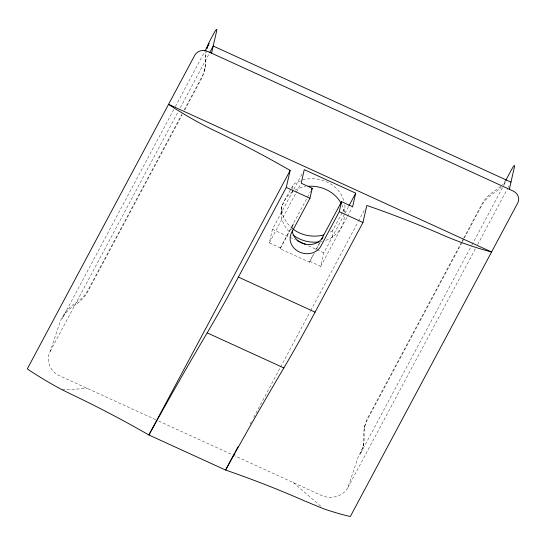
<?xml version="1.0" encoding="UTF-8"?>
<svg xmlns="http://www.w3.org/2000/svg" width="546" height="546" viewBox="0 0 546 546"><rect width="100%" height="100%" fill="white"/><g stroke="black" fill="none" stroke-linecap="round" stroke-linejoin="round"><path stroke-width="0.41" stroke-dasharray="2.73 2.05" d="M300.416 180.951L295.222 183.197L293.025 184.917L281.6 206.313L281.19 215.097A31.852 27.785 12.8 0 0 290.035 232.514M332.282 237.005L332.569 230.671L342.533 212.005M281.6 206.313L281.19 215.097C280.351 205.33 285.524 195.775 293.925 190.827M344.437 212.312L345.011 206.101L344.628 204.457M292.308 192.055L292.547 189.674M292.629 188.882L293.025 184.917M204.559 70.236L204.989 68.332M314.25 253.303L309.507 262.189L280.187 248.792L280.385 247.918L269.335 242.868L272.42 229.306L302.279 173.389M291.823 229.586L292.39 227.095M309.507 262.189L313.684 253.87M309.705 261.322L320.755 266.373L323.846 252.812L344.192 214.701C344.874 224.29 339.059 233.197 330.985 237.995A31.852 27.785 12.8 0 1 325.198 240.547M364.38 427.955L364.81 426.051M363.09 446.048L363.527 444.144M155.63 419.669L59.596 375.778C50.519 371.983 45.175 360.408 50.136 351.453L60.586 320.427L62.654 316.55A42.431 37.012 12.8 0 1 75.437 303.119A42.431 37.012 12.8 0 0 88.22 289.687L182.111 113.841M232.971 455.023L321.266 495.386C330.46 499.692 342.902 496.764 347.891 487.558L358.34 456.524L360.408 452.654A42.431 37.012 12.8 0 0 364.168 435.094A42.431 37.012 12.8 0 1 367.929 417.54L461.657 242.008M173.758 109.562L62.217 318.454A42.431 37.012 12.8 0 1 75.007 305.023A42.431 37.012 12.8 0 0 87.79 291.591L182.077 114.994M175.362 106.559L204.654 51.699M50.136 351.453L177.873 112.23M180.282 107.719L209.207 53.549M184.118 110.087L201.774 77.02A44.403 38.732 12.8 0 0 205.74 59.091A44.424 38.752 12.8 0 1 206.436 50.055M184.889 109.732L201.338 78.924A44.403 38.732 12.8 0 0 205.303 60.995A44.424 38.752 12.8 0 1 206.006 51.959M269.335 242.868L300.785 183.961M280.385 247.918L307.057 197.966M307.459 197.215L310.64 191.25M280.187 248.792L293.632 223.614A16.223 14.155 12.8 0 0 292.199 228.569M315.677 250.136L320.058 241.939M316.625 248.86L320.577 241.455M342.936 211.261L344.929 207.528M344.99 213.213L348.955 205.787M320.755 266.373L347.031 217.165M347.433 216.414L352.211 207.466M250.054 424.187L251.658 421.184M253.665 417.424L280.153 367.82M280.555 367.069L310.251 311.452M310.654 310.701L358.005 222.01M358.408 221.26L365.233 208.483M462.059 241.257L463.261 239.005M463.656 238.254L481.681 204.497A42.431 37.012 12.8 0 1 494.464 191.066A42.431 37.012 12.8 0 0 501.842 185.094M462.025 242.41L367.499 419.444A42.431 37.012 12.8 0 0 363.732 436.998A42.431 37.012 12.8 0 1 359.971 454.559L471.512 245.666M462.421 241.66L464.025 238.657M464.428 237.913L481.251 206.402A42.431 37.012 12.8 0 1 494.034 192.97A42.431 37.012 12.8 0 0 501.405 186.998M471.908 244.915L503.207 186.302M503.61 185.551L506.415 180.289M347.891 487.558L475.627 248.334M477.634 244.567L507.76 188.152M508.162 187.394L508.961 185.893M332.569 230.671L329.757 232.35M302.641 179.996C319 175.198 339.38 184.05 343.864 201.167M62.162 389.789L87.565 388.561M272.42 229.306L289.305 237.025M290.076 237.374L295.447 239.83M308.497 245.796L316.168 249.304M316.939 249.652L323.846 252.812M158.722 421.082L232.193 454.668M293.298 482.603L321.922 507.22M292.492 228.767L286.937 223.021L283.169 216.209L281.449 208.804M505.692 180.262A42.431 37.012 12.8 0 1 502.375 184.528M505.255 182.166A42.431 37.012 12.8 0 1 503.446 184.657M322.106 241.393A31.852 27.785 12.8 0 1 319.697 241.837M295.14 190.035A31.852 27.785 12.8 0 1 305.753 186.575M341.83 204.716A31.852 27.785 12.8 0 1 344.157 212.51"/><path stroke-width="0.82" d="M211.595 53.167L216.687 30.801A9.985 1.133 -65.4 0 0 213.636 33.784L209.5 41.53A44.424 38.752 12.8 0 0 206.784 48.587M290.151 170.427L148.894 434.985A914.994 103.665 -65.4 0 1 207.166 332.869A309.8 35.101 -65.4 0 0 238.404 277.095L286.275 187.442L290.151 170.427A537.79 255.787 28.1 0 0 212.524 129.682A194.11 92.322 28.1 0 1 168.564 104.334L491.571 251.986A189.189 89.981 28.1 0 1 446.635 236.698A537.79 255.787 28.1 0 0 366.837 205.473L362.96 222.495L315.09 312.148A309.8 35.101 -65.4 0 1 283.852 367.922A914.994 103.665 -65.4 0 0 225.573 470.038L148.894 434.985A537.79 255.787 28.1 0 0 71.26 394.246L62.162 389.789A186.848 88.868 28.1 0 1 27.3 368.891L194.826 55.139A9.985 8.709 12.8 0 1 207.985 51.522L512.953 190.923A9.985 8.709 12.8 0 1 517.84 202.791L350.314 516.543A168.816 80.296 28.1 0 1 323.826 508.865L305.371 501.255A537.79 255.787 28.1 0 0 225.573 470.038L234.807 452.75M341.557 201.672L339.278 211.671L320.871 246.144A16.223 14.155 12.8 0 1 299.488 252.034A16.223 14.155 12.8 0 1 291.55 232.739L309.957 198.266L312.237 188.268L301.187 183.217L304.272 169.656L355.699 193.161L352.607 206.722L341.557 201.672L321.253 239.701M509.35 189.271L514.441 166.899A9.985 1.133 -65.4 0 0 511.39 169.888L507.248 177.634A42.431 37.012 12.8 0 1 505.692 180.262M205.05 50.949L209.063 43.434A44.424 38.752 12.8 0 0 207.002 48.314M209.603 52.798L213.22 46.028L510.974 182.132M311.438 189.762L312.237 188.268M321.765 239.237L322.952 237.012A16.223 14.155 12.8 0 1 305.589 244.205A16.223 14.155 12.8 0 1 292.233 230.801M348.955 205.787L355.699 193.161M235.606 451.249L238.015 446.737M323.826 234.91C313.384 237.674 301.849 235.749 293.188 229.197M286.275 187.442L309.957 198.266M339.278 211.671L362.96 222.495M296.983 240.533L305.426 244.39M238.404 277.095L315.09 312.148M207.166 332.869L283.852 367.922M318.878 241.946A31.852 27.785 12.8 0 1 293.1 235.114M308.21 186.302A31.852 27.785 12.8 0 1 341.134 203.351"/></g></svg>
